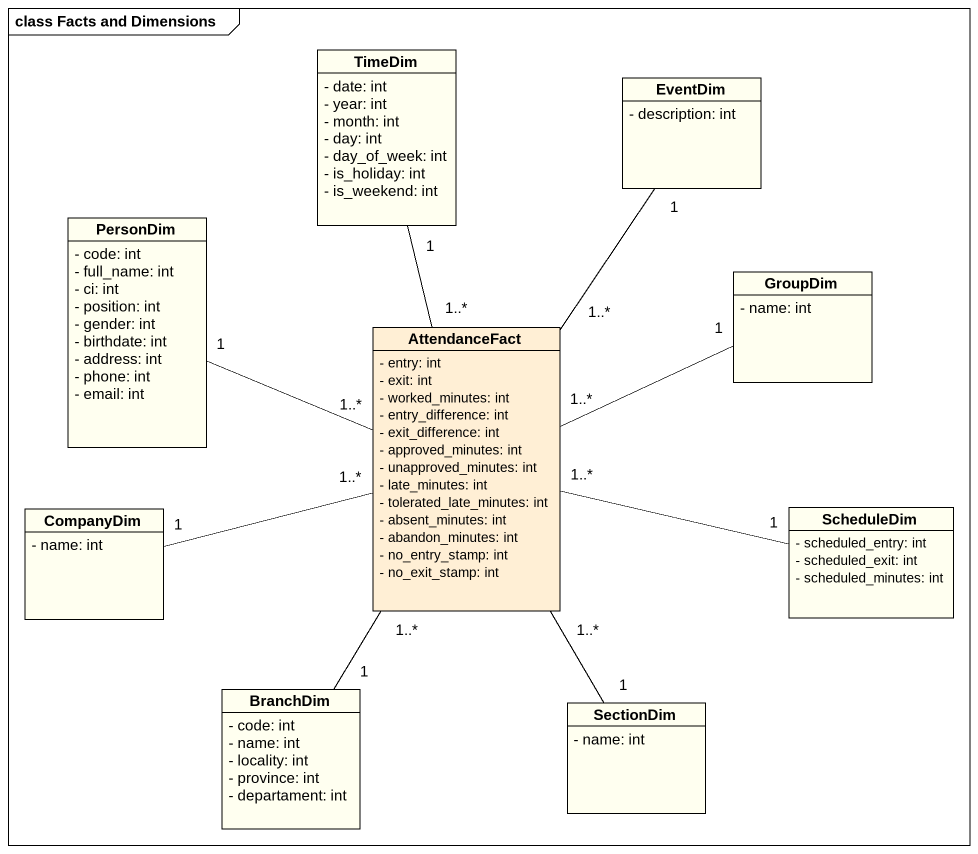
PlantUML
@startuml
mainframe class Facts and Dimensions
hide circle
hide empty members
skinparam classAttributeIconSize 0
class TimeDim #FFFFF0 {
  - date: int
  - year: int
  - month: int
  - day: int
  - day_of_week: int
  - is_holiday: int
  - is_weekend: int
}
class EventDim #FFFFF0 {
  - description: int
}
class PersonDim #FFFFF0 {
  - code: int
  - full_name: int
  - ci: int
  - position: int
  - gender: int
  - birthdate: int
  - address: int
  - phone: int
  - email: int
}
class GroupDim #FFFFF0 {
  - name: int
}
class AttendanceFact #FFEFD5 {
  - entry: int
  - exit: int
  - worked_minutes: int
  - entry_difference: int
  - exit_difference: int
  - approved_minutes: int
  - unapproved_minutes: int
  - late_minutes: int
  - tolerated_late_minutes: int
  - absent_minutes: int
  - abandon_minutes: int
  - no_entry_stamp: int
  - no_exit_stamp: int
}
class CompanyDim #FFFFF0 {
  - name: int
}
class ScheduleDim #FFFFF0 {
  - scheduled_entry: int
  - scheduled_exit: int
  - scheduled_minutes: int
}
class BranchDim #FFFFF0 {
  - code: int
  - name: int
  - locality: int
  - province: int
  - departament: int
}
class SectionDim #FFFFF0 {
  - name: int
}
AttendanceFact "1..*" -up- "1" TimeDim
AttendanceFact "1..*" -up- "1" EventDim
AttendanceFact "1..*" -left- "1" PersonDim
AttendanceFact "1..*" -right- "1" GroupDim
AttendanceFact "1..*" -left- "1" CompanyDim
AttendanceFact "1..*" -right- "1" ScheduleDim
AttendanceFact "1..*" -- "1" BranchDim
AttendanceFact "1..*" -- "1" SectionDim
@enduml
